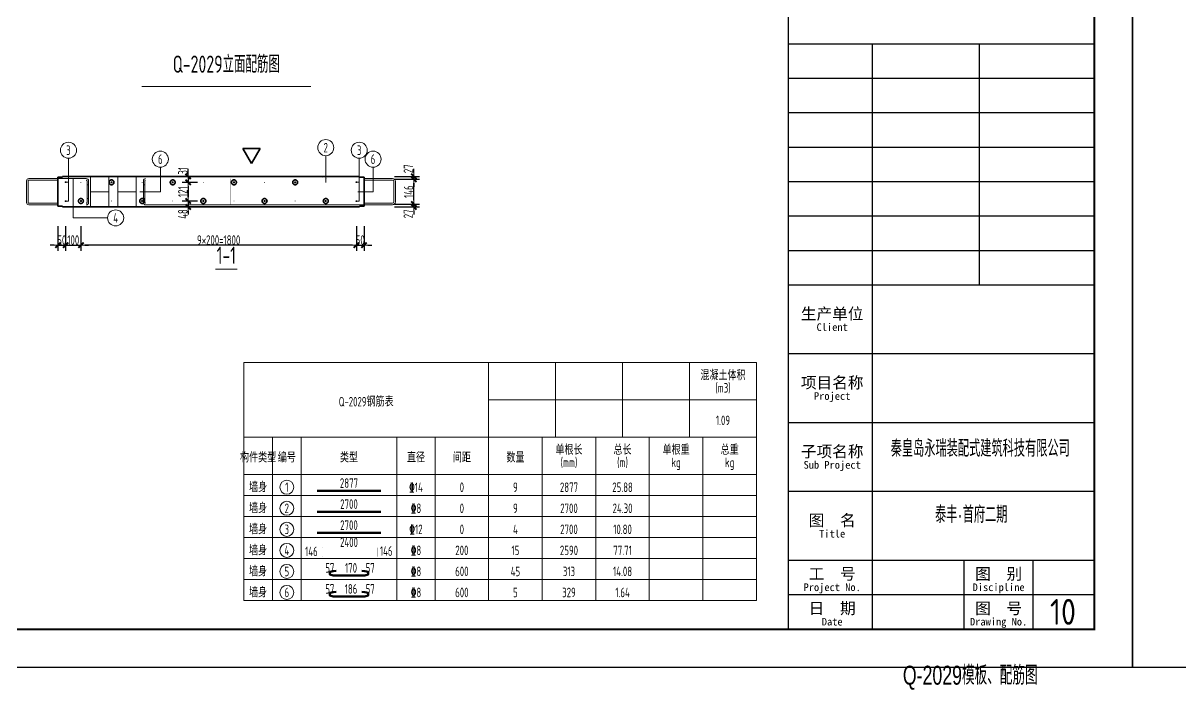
# Model space of a CAD drawing. Extents: x -85320 to 1679916, y -1321939 to 627.
# Drawn here: x 1469744 to 1499977, y -868455 to -851022 of the extents above; entities that cross this region are included whole.
import ezdxf
from ezdxf.enums import TextEntityAlignment as Align

# ---------------------------------------------------------------- set-up
doc = ezdxf.new("R2010")
doc.units = 0
doc.header["$LTSCALE"] = 1000
doc.linetypes.add('点划线', pattern=[1850, 1200, -300, 50, -300])
for name, color, linetype in [('BORDER', 7, 'Continuous'), ('TH', 7, 'Continuous'), ('Y-03墙-03预制墙钢筋', 1, 'Continuous'), ('图框文字', 7, 'Continuous'), ('打印线框', 7, 'Continuous'), ('拉模', 7, 'Continuous')]:
    doc.layers.add(name, color=color, linetype=linetype)
for name, color, linetype, lineweight in [('参数表文字', 7, 'Continuous', 18), ('参数表边线', 253, 'Continuous', 18), ('手孔', 6, 'Continuous', 0), ('梁截面纵筋', 1, 'Continuous', 50), ('直线', 7, 'Continuous', 18), ('预制墙图名', 7, 'Continuous', 18), ('预制墙墙身水平筋', 130, 'Continuous', 18), ('预制墙墙身纵向受力筋', 1, 'Continuous', 18), ('预制墙墙身纵向非受力筋', 94, 'Continuous', 18), ('预制墙墙身附加筋', 94, 'Continuous', 18), ('预制墙拉筋', 130, 'Continuous', 18), ('预制墙详图孔洞', 9, '点划线', 18), ('预制墙详图标注', 3, 'Continuous', 18), ('预制墙详图轮廓', 3, 'Continuous', 35)]:
    doc.layers.add(name, color=color, linetype=linetype, lineweight=lineweight)
doc.styles.get("Standard").update_dxf_attribs({"font": 'gbenor.shx', "bigfont": 'gbcbig.shx'})
doc.styles.add('TSSD_Rein', font='Tssdeng.shx', dxfattribs={"width": 0.7, "bigfont": 'hztxt.shx'})
doc.styles.add('中西文等高字体', font='hztxt_e.shx', dxfattribs={"width": 0.7, "bigfont": 'hbhz.shx'})
doc.styles.add('样式 1', font='yjkeng.shx', dxfattribs={"width": 0.7, "bigfont": 'yjkchn.shx'})
doc.styles.add('样式 2', font='yjkeng.shx', dxfattribs={"width": 0.7, "bigfont": 'yjkchn.shx'})
doc.styles.add('设计院一', font='', dxfattribs={"width": 0.8})
doc.styles.get('设计院一').set_extended_font_data('SimSun')
doc.dimstyles.new('盈建科结构', dxfattribs={"dimscale": 100, "dimtxt": 2.5, "dimasz": 1, "dimexe": 1.5, "dimexo": 0.625, "dimgap": 0.1, "dimtad": 1, "dimdec": 0, "dimrnd": 1, "dimzin": 0, "dimdsep": 46, "dimtxsty": '样式 1', "dimblk": '_yjkbk', "dimblk1": 'ARCHTICK', "dimblk2": 'ARCHTICK', "dimcen": 0.09, "dimadec": 0, "dimazin": 0, "dimtfac": 1, "dimtdec": 4, "dimtix": 1, "dimtmove": 2, "dimatfit": 3, "dimfxl": 1, "dimtolj": 1, "dimtzin": 0, "dimarcsym": 0})

# ---------------------------------------------------------------- blocks, each defined once
blk = doc.blocks.new('_yjkbk')
blk.add_line((-1, 0), (1.5, 0))
blk.add_lwpolyline([(-0.7, -0.7, 0.5, 0.5, 0), (0.7, 0.7, 0.5, 0.5, 0)], format="xyseb")
blk = doc.blocks.new('*D540')
at = {"layer": 'Defpoints', "color": 0, "transparency": 16777216}
for p in [(1470654, -856329), (1470854, -856329), (1470854, -856829)]:
    blk.add_point(p, dxfattribs=at)
at = {"layer": '预制墙详图标注', "color": 0, "lineweight": -2, "transparency": 16777216}
for p, q in [((1470654, -856329), (1470654, -856979)), ((1470854, -856329), (1470854, -856979)), ((1470554, -856829), (1470454, -856829)), ((1470654, -856829), (1470854, -856829)), ((1470954, -856829), (1471054, -856829))]:
    blk.add_line(p, q, dxfattribs=at)
at = {"layer": '预制墙详图标注', "color": 0, "lineweight": -2, "transparency": 16777216, "xscale": 100, "yscale": 100, "zscale": 100}
blk.add_blockref('_yjkbk', (1470654, -856829), dxfattribs=at)
at = {"layer": '预制墙详图标注', "color": 0, "lineweight": -2, "transparency": 16777216, "xscale": 100, "yscale": 100, "zscale": 100, "rotation": 180}
blk.add_blockref('_yjkbk', (1470854, -856829), dxfattribs=at)
at = {"layer": '预制墙详图标注', "color": 0, "transparency": 16777216, "insert": (1470754, -856819), "char_height": 250, "attachment_point": 8, "style": '样式 1'}
blk.add_mtext('\\A1;50', dxfattribs=at)
blk = doc.blocks.new('_ArchTick')
at = {"color": 0, "linetype": 'ByBlock', "const_width": 0.4}
blk.add_lwpolyline([(-0.5, -0.5), (0.5, 0.5)], dxfattribs=at)
blk = doc.blocks.new('*D541')
at = {"layer": 'Defpoints', "color": 0, "transparency": 16777216}
for p in [(1470854, -856329), (1471254, -856329), (1471254, -856829)]:
    blk.add_point(p, dxfattribs=at)
at = {"layer": '预制墙详图标注', "color": 0, "lineweight": -2, "transparency": 16777216}
for p, q in [((1470854, -856329), (1470854, -856979)), ((1471254, -856329), (1471254, -856979)), ((1470754, -856829), (1470654, -856829)), ((1470854, -856829), (1471254, -856829)), ((1471354, -856829), (1471454, -856829))]:
    blk.add_line(p, q, dxfattribs=at)
at = {"layer": '预制墙详图标注', "color": 0, "lineweight": -2, "transparency": 16777216, "xscale": 100, "yscale": 100, "zscale": 100}
blk.add_blockref('_yjkbk', (1470854, -856829), dxfattribs=at)
at = {"layer": '预制墙详图标注', "color": 0, "lineweight": -2, "transparency": 16777216, "xscale": 100, "yscale": 100, "zscale": 100, "rotation": 180}
blk.add_blockref('_yjkbk', (1471254, -856829), dxfattribs=at)
at = {"layer": '预制墙详图标注', "color": 0, "transparency": 16777216, "insert": (1471054, -856819), "char_height": 250, "attachment_point": 8, "style": '样式 1'}
blk.add_mtext('\\A1;100', dxfattribs=at)
blk = doc.blocks.new('*D542')
at = {"layer": 'Defpoints', "color": 0, "transparency": 16777216}
for p in [(1471254, -856329), (1478454, -856329), (1471254, -856829)]:
    blk.add_point(p, dxfattribs=at)
at = {"layer": '预制墙详图标注', "color": 0, "lineweight": -2, "transparency": 16777216}
for p, q in [((1471254, -856391), (1471254, -856979)), ((1478454, -856391), (1478454, -856979)), ((1478354, -856829), (1471354, -856829))]:
    blk.add_line(p, q, dxfattribs=at)
at = {"layer": '预制墙详图标注', "color": 0, "lineweight": -2, "transparency": 16777216, "xscale": 100, "yscale": 100, "zscale": 100, "rotation": 180}
blk.add_blockref('_yjkbk', (1471254, -856829), dxfattribs=at)
at = {"layer": '预制墙详图标注', "color": 0, "lineweight": -2, "transparency": 16777216, "xscale": 100, "yscale": 100, "zscale": 100}
blk.add_blockref('_yjkbk', (1478454, -856829), dxfattribs=at)
at = {"layer": '预制墙详图标注', "color": 0, "transparency": 16777216, "insert": (1474854, -856819), "char_height": 250, "attachment_point": 8, "style": '样式 1'}
blk.add_mtext('\\A1;9×200=1800', dxfattribs=at)
blk = doc.blocks.new('*D543')
at = {"layer": 'Defpoints', "color": 0, "transparency": 16777216}
for p in [(1478454, -856329), (1478654, -856329), (1478654, -856829)]:
    blk.add_point(p, dxfattribs=at)
at = {"layer": '预制墙详图标注', "color": 0, "lineweight": -2, "transparency": 16777216}
for p, q in [((1478454, -856329), (1478454, -856979)), ((1478654, -856329), (1478654, -856979)), ((1478354, -856829), (1478254, -856829)), ((1478454, -856829), (1478654, -856829)), ((1478754, -856829), (1478854, -856829))]:
    blk.add_line(p, q, dxfattribs=at)
at = {"layer": '预制墙详图标注', "color": 0, "lineweight": -2, "transparency": 16777216, "xscale": 100, "yscale": 100, "zscale": 100}
blk.add_blockref('_yjkbk', (1478454, -856829), dxfattribs=at)
at = {"layer": '预制墙详图标注', "color": 0, "lineweight": -2, "transparency": 16777216, "xscale": 100, "yscale": 100, "zscale": 100, "rotation": 180}
blk.add_blockref('_yjkbk', (1478654, -856829), dxfattribs=at)
at = {"layer": '预制墙详图标注', "color": 0, "transparency": 16777216, "insert": (1478554, -856819), "char_height": 250, "attachment_point": 8, "style": '样式 1'}
blk.add_mtext('\\A1;50', dxfattribs=at)
blk = doc.blocks.new('*D2187')
at = {"layer": 'Defpoints', "color": 0, "transparency": 16777216}
for p in [(1479454, -855753), (1479454, -855829), (1479954, -855753)]:
    blk.add_point(p, dxfattribs=at)
at = {"layer": '预制墙详图标注', "color": 0, "lineweight": -2, "transparency": 16777216}
for p, q in [((1479954, -855653), (1479954, -855553)), ((1479454, -855753), (1480104, -855753)), ((1479454, -855829), (1480104, -855829)), ((1479954, -855829), (1479954, -855753)), ((1479954, -855929), (1479954, -856029))]:
    blk.add_line(p, q, dxfattribs=at)
at = {"layer": '预制墙详图标注', "color": 0, "lineweight": -2, "transparency": 16777216, "xscale": 100, "yscale": 100, "zscale": 100}
for p, rotation in [((1479954, -855753), 270), ((1479954, -855829), 90)]:
    blk.add_blockref('_yjkbk', p, dxfattribs=dict(at, rotation=rotation))
at = {"layer": '预制墙详图标注', "color": 0, "transparency": 16777216, "insert": (1479936, -856009), "char_height": 250, "attachment_point": 8, "rotation": 90, "style": '样式 1'}
blk.add_mtext('\\A1;27', dxfattribs=at)
blk = doc.blocks.new('*D2188')
at = {"layer": 'Defpoints', "color": 0, "transparency": 16777216}
for p in [(1479454, -855105), (1479954, -855105), (1479454, -855753)]:
    blk.add_point(p, dxfattribs=at)
at = {"layer": '预制墙详图标注', "color": 0, "lineweight": -2, "transparency": 16777216}
for p, q in [((1479454, -855105), (1480104, -855105)), ((1479954, -855653), (1479954, -855205)), ((1479454, -855753), (1480104, -855753))]:
    blk.add_line(p, q, dxfattribs=at)
at = {"layer": '预制墙详图标注', "color": 0, "lineweight": -2, "transparency": 16777216, "xscale": 100, "yscale": 100, "zscale": 100}
for p, rotation in [((1479954, -855105), 90), ((1479954, -855753), 270)]:
    blk.add_blockref('_yjkbk', p, dxfattribs=dict(at, rotation=rotation))
at = {"layer": '预制墙详图标注', "color": 0, "transparency": 16777216, "insert": (1479944, -855429), "char_height": 250, "attachment_point": 8, "rotation": 90, "style": '样式 1'}
blk.add_mtext('\\A1;146', dxfattribs=at)
blk = doc.blocks.new('*D2189')
at = {"layer": 'Defpoints', "color": 0, "transparency": 16777216}
for p in [(1479454, -855029), (1479454, -855105), (1479954, -855029)]:
    blk.add_point(p, dxfattribs=at)
at = {"layer": '预制墙详图标注', "color": 0, "lineweight": -2, "transparency": 16777216}
for p, q in [((1479954, -854929), (1479954, -854829)), ((1479454, -855029), (1480104, -855029)), ((1479454, -855105), (1480104, -855105)), ((1479954, -855105), (1479954, -855029)), ((1479954, -855205), (1479954, -855305))]:
    blk.add_line(p, q, dxfattribs=at)
at = {"layer": '预制墙详图标注', "color": 0, "lineweight": -2, "transparency": 16777216, "xscale": 100, "yscale": 100, "zscale": 100}
for p, rotation in [((1479954, -855029), 270), ((1479954, -855105), 90)]:
    blk.add_blockref('_yjkbk', p, dxfattribs=dict(at, rotation=rotation))
at = {"layer": '预制墙详图标注', "color": 0, "transparency": 16777216, "insert": (1479938, -854829), "char_height": 250, "attachment_point": 8, "rotation": 90, "style": '样式 1'}
blk.add_mtext('\\A1;27', dxfattribs=at)
blk = doc.blocks.new('*D2592')
at = {"layer": 'Defpoints', "color": 0, "transparency": 16777216}
for p in [(1474054, -855829), (1474304, -855673), (1474304, -855829)]:
    blk.add_point(p, dxfattribs=at)
at = {"layer": '预制墙详图标注', "color": 0, "lineweight": -2, "transparency": 16777216}
for p, q in [((1474054, -855573), (1474054, -855473)), ((1474304, -855673), (1473904, -855673)), ((1474304, -855829), (1473904, -855829)), ((1474054, -855673), (1474054, -855829)), ((1474054, -855929), (1474054, -856029))]:
    blk.add_line(p, q, dxfattribs=at)
at = {"layer": '预制墙详图标注', "color": 0, "lineweight": -2, "transparency": 16777216, "xscale": 100, "yscale": 100, "zscale": 100}
for p, rotation in [((1474054, -855673), 270), ((1474054, -855829), 90)]:
    blk.add_blockref('_yjkbk', p, dxfattribs=dict(at, rotation=rotation))
at = {"layer": '预制墙详图标注', "color": 0, "transparency": 16777216, "insert": (1474044, -856012), "char_height": 250, "attachment_point": 8, "rotation": 90, "style": '样式 1'}
blk.add_mtext('\\A1;48', dxfattribs=at)
blk = doc.blocks.new('*D2593')
at = {"layer": 'Defpoints', "color": 0, "transparency": 16777216}
for p in [(1474304, -855185), (1474054, -855673), (1474304, -855673)]:
    blk.add_point(p, dxfattribs=at)
at = {"layer": '预制墙详图标注', "color": 0, "lineweight": -2, "transparency": 16777216}
for p, q in [((1474304, -855185), (1473904, -855185)), ((1474054, -855285), (1474054, -855573)), ((1474304, -855673), (1473904, -855673))]:
    blk.add_line(p, q, dxfattribs=at)
at = {"layer": '预制墙详图标注', "color": 0, "lineweight": -2, "transparency": 16777216, "xscale": 100, "yscale": 100, "zscale": 100}
for p, rotation in [((1474054, -855185), 90), ((1474054, -855673), 270)]:
    blk.add_blockref('_yjkbk', p, dxfattribs=dict(at, rotation=rotation))
at = {"layer": '预制墙详图标注', "color": 0, "transparency": 16777216, "insert": (1474044, -855429), "char_height": 250, "attachment_point": 8, "rotation": 90, "style": '样式 1'}
blk.add_mtext('\\A1;121', dxfattribs=at)
blk = doc.blocks.new('*D2594')
at = {"layer": 'Defpoints', "color": 0, "transparency": 16777216}
for p in [(1474054, -855185), (1474304, -855029), (1474304, -855185)]:
    blk.add_point(p, dxfattribs=at)
at = {"layer": '预制墙详图标注', "color": 0, "lineweight": -2, "transparency": 16777216}
for p, q in [((1474054, -854929), (1474054, -854829)), ((1474304, -855029), (1473904, -855029)), ((1474304, -855185), (1473904, -855185)), ((1474054, -855029), (1474054, -855185)), ((1474054, -855285), (1474054, -855385))]:
    blk.add_line(p, q, dxfattribs=at)
at = {"layer": '预制墙详图标注', "color": 0, "lineweight": -2, "transparency": 16777216, "xscale": 100, "yscale": 100, "zscale": 100}
for p, rotation in [((1474054, -855029), 270), ((1474054, -855185), 90)]:
    blk.add_blockref('_yjkbk', p, dxfattribs=dict(at, rotation=rotation))
at = {"layer": '预制墙详图标注', "color": 0, "transparency": 16777216, "insert": (1474044, -854883), "char_height": 250, "attachment_point": 8, "rotation": 90, "style": '样式 1'}
blk.add_mtext('\\A1;31', dxfattribs=at)
blk = doc.blocks.new('图框1')
at = {"color": 7}
for p, q in [((1425679, -783089), (1425679, -823089)), ((1433679, -783089), (1433679, -823089)), ((1433679, -823089), (1433679, -783089)), ((1433679, -783089), (1433679, -823089)), ((1433679, -823089), (1433679, -783089)), ((1433679, -807789), (1425679, -807789)), ((1427879, -814089), (1427879, -807789)), ((1430679, -814089), (1430679, -807789)), ((1433679, -808689), (1425679, -808689)), ((1433679, -809589), (1425679, -809589)), ((1433679, -810489), (1425679, -810489)), ((1433679, -811389), (1425679, -811389)), ((1433679, -812289), (1425679, -812289)), ((1433679, -813189), (1425679, -813189)), ((1433679, -814089), (1425679, -814089)), ((1427879, -823089), (1427879, -814089)), ((1433679, -814089), (1431691, -814089)), ((1433679, -815889), (1425679, -815889)), ((1433679, -817689), (1425679, -817689)), ((1433679, -819489), (1425679, -819489)), ((1433679, -821289), (1425679, -821289)), ((1430279, -823089), (1430279, -821289)), ((1432079, -823089), (1432079, -821289)), ((1433679, -822189), (1425679, -822189)), ((1425679, -823089), (1433679, -823089)), ((1425679, -823089), (1433679, -823089))]:
    blk.add_line(p, q, dxfattribs=at)
at = {"layer": 'BORDER', "const_width": 50}
blk.add_lwpolyline([(1377779, -823089), (1377779, -783089), (1433679, -783089), (1433679, -823089)], close=True, dxfattribs=at)
at = {"color": 7, "style": '设计院一'}
for s, height, p in [('生产单位', 300, (1426829, -814989)), ('Client', 200, (1426829, -815289)), ('项目名称', 300, (1426829, -816789)), ('Project', 200, (1426829, -817089)), ('子项名称', 300, (1426829, -818589)), ('Sub Project', 200, (1426829, -818889)), ('图  名', 300, (1426829, -820389)), ('Title', 200, (1426829, -820689)), ('工  号', 300, (1426829, -821789)), ('图  别', 300, (1431179, -821789)), ('Project No.', 200, (1426829, -822089)), ('Discipline', 200, (1431179, -822089)), ('日  期', 300, (1426829, -822689)), ('图  号', 300, (1431179, -822689)), ('Date', 200, (1426829, -822989)), ('Drawing No.', 200, (1431179, -822989))]:
    blk.add_text(s, height=height, dxfattribs=at).set_placement(p, align=Align.CENTER)
at = {"layer": 'TH', "color": 2, "style": '中西文等高字体', "width": 0.7}
for s, p in [('秦皇岛永瑞装配式建筑科技有限公司', (1428359, -818709)), ('泰丰·首府二期', (1429517, -820439))]:
    blk.add_text(s, height=440, dxfattribs=at).set_placement(p, align=Align.BOTTOM_LEFT)
blk = doc.blocks.new('闭口大左')
at = {"layer": '预制墙墙身水平筋', "color": 4, "lineweight": 0}
for p, q in [((1052669, -854687), (1052669, -855255)), ((1052709, -854687), (1052709, -855255))]:
    blk.add_line(p, q, dxfattribs=at)
at = {"layer": '预制墙墙身水平筋', "lineweight": 0}
for p, q in [((1052729, -854627), (1053489, -854627)), ((1052729, -854627), (1053489, -854627)), ((1052729, -854627), (1053489, -854627)), ((1052729, -854627), (1053489, -854627)), ((1052729, -854627), (1053489, -854627)), ((1052729, -854627), (1053489, -854627)), ((1052729, -854627), (1053489, -854627)), ((1052729, -854627), (1053489, -854627)), ((1052729, -854627), (1053489, -854627)), ((1052729, -854627), (1053489, -854627)), ((1052729, -854627), (1053489, -854627)), ((1052729, -854627), (1053489, -854627)), ((1052729, -854627), (1053489, -854627)), ((1052729, -854627), (1053489, -854627)), ((1052729, -854627), (1053489, -854627)), ((1053489, -854667), (1052729, -854667)), ((1053489, -854667), (1052729, -854667)), ((1053489, -854667), (1052729, -854667)), ((1053489, -854667), (1052729, -854667)), ((1053489, -854667), (1052729, -854667)), ((1053489, -854667), (1052729, -854667)), ((1053489, -854667), (1052729, -854667)), ((1053489, -854667), (1052729, -854667)), ((1053489, -854667), (1052729, -854667)), ((1053489, -854667), (1052729, -854667)), ((1053489, -854667), (1052729, -854667)), ((1053489, -854667), (1052729, -854667)), ((1053489, -854667), (1052729, -854667)), ((1053489, -854667), (1052729, -854667)), ((1053489, -854667), (1052729, -854667)), ((1052729, -855275), (1053489, -855275)), ((1053489, -855315), (1052729, -855315))]:
    blk.add_line(p, q, dxfattribs=at)
for centre, radius, start, end in [((1052729, -854687), 60, 90, 180), ((1052729, -854687), 60, 90, 180), ((1052729, -854687), 60, 90, 180), ((1052729, -854687), 60, 90, 180), ((1052729, -854687), 60, 90, 180), ((1052729, -854687), 60, 90, 180), ((1052729, -854687), 60, 90, 180), ((1052729, -854687), 60, 90, 180), ((1052729, -854687), 60, 90, 180), ((1052729, -854687), 60, 90, 180), ((1052729, -854687), 60, 90, 180), ((1052729, -854687), 60, 90, 180), ((1052729, -854687), 60, 90, 180), ((1052729, -854687), 60, 90, 180), ((1052729, -854687), 20, 90, 180), ((1052729, -854687), 20, 90, 180), ((1052729, -854687), 20, 90, 180), ((1052729, -854687), 20, 90, 180), ((1052729, -854687), 20, 90, 180), ((1052729, -854687), 20, 90, 180), ((1052729, -854687), 20, 90, 180), ((1052729, -854687), 20, 90, 180), ((1052729, -854687), 20, 90, 180), ((1052729, -854687), 20, 90, 180), ((1052729, -854687), 20, 90, 180), ((1052729, -854687), 20, 90, 180), ((1052729, -854687), 20, 90, 180), ((1052729, -854687), 20, 90, 180), ((1052729, -855255), 60, 180, 270), ((1052729, -855255), 20, 180, 270)]:
    blk.add_arc(centre, radius, start, end, dxfattribs=at)
blk = doc.blocks.new('u闭口大右')
at = {"layer": '预制墙墙身水平筋', "lineweight": 0}
for p, q in [((1059089, -854627), (1059833, -854627)), ((1059089, -854627), (1059833, -854627)), ((1059089, -854627), (1059833, -854627)), ((1059089, -854627), (1059833, -854627)), ((1059089, -854627), (1059833, -854627)), ((1059089, -854627), (1059833, -854627)), ((1059089, -854627), (1059833, -854627)), ((1059089, -854627), (1059833, -854627)), ((1059089, -854627), (1059833, -854627)), ((1059089, -854627), (1059833, -854627)), ((1059089, -854627), (1059833, -854627)), ((1059089, -854627), (1059833, -854627)), ((1059089, -854627), (1059833, -854627)), ((1059089, -854627), (1059833, -854627)), ((1059089, -854627), (1059833, -854627)), ((1059833, -854667), (1059089, -854667)), ((1059833, -854667), (1059089, -854667)), ((1059833, -854667), (1059089, -854667)), ((1059833, -854667), (1059089, -854667)), ((1059833, -854667), (1059089, -854667)), ((1059833, -854667), (1059089, -854667)), ((1059833, -854667), (1059089, -854667)), ((1059833, -854667), (1059089, -854667)), ((1059833, -854667), (1059089, -854667)), ((1059833, -854667), (1059089, -854667)), ((1059833, -854667), (1059089, -854667)), ((1059833, -854667), (1059089, -854667)), ((1059833, -854667), (1059089, -854667)), ((1059833, -854667), (1059089, -854667)), ((1059833, -854667), (1059089, -854667)), ((1059869, -854732), (1059869, -854703)), ((1059869, -854732), (1059869, -854703)), ((1059869, -854732), (1059869, -854703)), ((1059869, -854732), (1059869, -854703)), ((1059869, -854732), (1059869, -854703)), ((1059869, -854732), (1059869, -854703)), ((1059869, -854732), (1059869, -854703)), ((1059869, -854732), (1059869, -854703)), ((1059869, -854732), (1059869, -854703)), ((1059869, -854732), (1059869, -854703)), ((1059869, -854732), (1059869, -854703)), ((1059869, -854732), (1059869, -854703)), ((1059869, -854732), (1059869, -854703)), ((1059869, -854732), (1059869, -854703)), ((1059869, -854732), (1059869, -854703)), ((1059909, -854703), (1059909, -854732)), ((1059909, -854703), (1059909, -854732)), ((1059909, -854703), (1059909, -854732)), ((1059909, -854703), (1059909, -854732)), ((1059909, -854703), (1059909, -854732)), ((1059909, -854703), (1059909, -854732)), ((1059909, -854703), (1059909, -854732)), ((1059909, -854703), (1059909, -854732)), ((1059909, -854703), (1059909, -854732)), ((1059909, -854703), (1059909, -854732)), ((1059909, -854703), (1059909, -854732)), ((1059909, -854703), (1059909, -854732)), ((1059909, -854703), (1059909, -854732)), ((1059909, -854703), (1059909, -854732)), ((1059909, -854703), (1059909, -854732)), ((1059089, -855275), (1059833, -855275)), ((1059089, -855275), (1059833, -855275)), ((1059089, -855275), (1059833, -855275)), ((1059089, -855275), (1059833, -855275)), ((1059089, -855275), (1059833, -855275)), ((1059089, -855275), (1059833, -855275)), ((1059089, -855275), (1059833, -855275)), ((1059089, -855275), (1059833, -855275)), ((1059089, -855275), (1059833, -855275)), ((1059089, -855275), (1059833, -855275)), ((1059089, -855275), (1059833, -855275)), ((1059089, -855275), (1059833, -855275)), ((1059089, -855275), (1059833, -855275)), ((1059089, -855275), (1059833, -855275)), ((1059089, -855275), (1059833, -855275)), ((1059833, -855315), (1059089, -855315))]:
    blk.add_line(p, q, dxfattribs=at)
at = {"layer": '预制墙墙身水平筋', "color": 4, "lineweight": 0}
for p, q in [((1059869, -854703), (1059869, -855238)), ((1059909, -854703), (1059909, -855238))]:
    blk.add_line(p, q, dxfattribs=at)
at = {"layer": '预制墙墙身水平筋', "lineweight": 0}
for centre, radius, start, end in [((1059833, -854703), 76.6, 360, 90), ((1059833, -854703), 76.6, 360, 90), ((1059833, -854703), 76.6, 360, 90), ((1059833, -854703), 76.6, 360, 90), ((1059833, -854703), 76.6, 360, 90), ((1059833, -854703), 76.6, 360, 90), ((1059833, -854703), 76.6, 360, 90), ((1059833, -854703), 76.6, 360, 90), ((1059833, -854703), 76.6, 360, 90), ((1059833, -854703), 76.6, 360, 90), ((1059833, -854703), 76.6, 360, 90), ((1059833, -854703), 76.6, 360, 90), ((1059833, -854703), 76.6, 360, 90), ((1059833, -854703), 76.6, 360, 90), ((1059833, -854703), 36.6, 360, 90), ((1059833, -854703), 36.6, 360, 90), ((1059833, -854703), 36.6, 360, 90), ((1059833, -854703), 36.6, 360, 90), ((1059833, -854703), 36.6, 360, 90), ((1059833, -854703), 36.6, 360, 90), ((1059833, -854703), 36.6, 360, 90), ((1059833, -854703), 36.6, 360, 90), ((1059833, -854703), 36.6, 360, 90), ((1059833, -854703), 36.6, 360, 90), ((1059833, -854703), 36.6, 360, 90), ((1059833, -854703), 36.6, 360, 90), ((1059833, -854703), 36.6, 360, 90), ((1059833, -854703), 36.6, 360, 90), ((1059833, -855238), 76.6, 270, 0), ((1059833, -855238), 76.6, 270, 0), ((1059833, -855238), 76.6, 270, 0), ((1059833, -855238), 76.6, 270, 0), ((1059833, -855238), 76.6, 270, 0), ((1059833, -855238), 76.6, 270, 0), ((1059833, -855238), 76.6, 270, 0), ((1059833, -855238), 76.6, 270, 0), ((1059833, -855238), 76.6, 270, 0), ((1059833, -855238), 76.6, 270, 0), ((1059833, -855238), 76.6, 270, 0), ((1059833, -855238), 76.6, 270, 0), ((1059833, -855238), 76.6, 270, 0), ((1059833, -855238), 36.6, 270, 0), ((1059833, -855238), 76.6, 270, 0)]:
    blk.add_arc(centre, radius, start, end, dxfattribs=at)
blk = doc.blocks.new('手孔弯筋')
at = {"layer": '预制墙墙身水平筋', "color": 4, "lineweight": 0}
blk.add_line((1057610, -855147), (1057650, -855147), dxfattribs=at)
at = {"layer": '预制墙拉筋', "lineweight": 0}
for p, q in [((1057610, -854684), (1057610, -855147)), ((1057650, -855147), (1057650, -854684))]:
    blk.add_line(p, q, dxfattribs=at)
for radius in [57.5, 17.5]:
    blk.add_arc((1057592, -854684), radius, 360, 90, dxfattribs=at)

msp = doc.modelspace()

# ---------------------------------------------------------------- linework, layer by layer
at = {"layer": 'Y-03墙-03预制墙钢筋', "const_width": 6.4}
msp.add_lwpolyline([(1478993.557, -864727.809), (1477563.857, -864727.809, 0.414213562), (1477554.257, -864737.409), (1477554.257, -864961.832, 0.414213562), (1477563.857, -864971.432), (1478993.557, -864971.432, 0.414213562), (1479003.157, -864961.832), (1479003.157, -864737.409, 0.414213562)], format="xyb", close=True, dxfattribs=at)
at = {"layer": '参数表文字', "lineweight": 18}
for centre in [(1476635.627, -863157.327), (1476635.627, -863707.327), (1476635.627, -864257.327), (1476635.627, -864807.327), (1476635.627, -865357.327), (1476635.627, -865907.327)]:
    msp.add_circle(centre, 183.333, dxfattribs=at)
at = {"layer": '参数表边线', "lineweight": 18}
for p, q in [((1475510.627, -861844.827), (1475510.627, -859894.827)), ((1475510.627, -859894.827), (1481910.627, -859894.827)), ((1481910.627, -861844.827), (1481910.627, -859894.827)), ((1481910.627, -860869.827), (1481910.627, -859894.827)), ((1481910.627, -859894.827), (1483660.627, -859894.827)), ((1483660.627, -860869.827), (1483660.627, -859894.827)), ((1483660.627, -859894.827), (1485410.627, -859894.827)), ((1485410.627, -860869.827), (1485410.627, -859894.827)), ((1485410.627, -859894.827), (1487160.627, -859894.827)), ((1487160.627, -860869.827), (1487160.627, -859894.827)), ((1487160.627, -859894.827), (1488910.627, -859894.827)), ((1488910.627, -860869.827), (1488910.627, -859894.827)), ((1481910.627, -861844.827), (1481910.627, -860869.827)), ((1481910.627, -860869.827), (1483660.627, -860869.827)), ((1483660.627, -861844.827), (1483660.627, -860869.827)), ((1483660.627, -860869.827), (1485410.627, -860869.827)), ((1485410.627, -861844.827), (1485410.627, -860869.827)), ((1485410.627, -860869.827), (1487160.627, -860869.827)), ((1487160.627, -861844.827), (1487160.627, -860869.827)), ((1487160.627, -860869.827), (1488910.627, -860869.827)), ((1488910.627, -861844.827), (1488910.627, -860869.827)), ((1475510.627, -861844.827), (1476260.627, -861844.827)), ((1475510.627, -861844.827), (1475510.627, -862819.827)), ((1476260.627, -861844.827), (1477010.627, -861844.827)), ((1476260.627, -861844.827), (1476260.627, -862819.827)), ((1477010.627, -861844.827), (1479510.627, -861844.827)), ((1477010.627, -861844.827), (1477010.627, -862819.827)), ((1479510.627, -861844.827), (1480510.627, -861844.827)), ((1479510.627, -861844.827), (1479510.627, -862819.827)), ((1480510.627, -861844.827), (1481910.627, -861844.827)), ((1480510.627, -861844.827), (1480510.627, -862819.827)), ((1481910.627, -861844.827), (1483310.627, -861844.827)), ((1481910.627, -861844.827), (1481910.627, -862819.827)), ((1483310.627, -861844.827), (1484710.627, -861844.827)), ((1483310.627, -861844.827), (1483310.627, -862819.827)), ((1484710.627, -861844.827), (1486110.627, -861844.827)), ((1484710.627, -861844.827), (1484710.627, -862819.827)), ((1486110.627, -861844.827), (1487510.627, -861844.827)), ((1486110.627, -861844.827), (1486110.627, -862819.827)), ((1487510.627, -861844.827), (1488910.627, -861844.827)), ((1487510.627, -861844.827), (1487510.627, -862819.827)), ((1488910.627, -861844.827), (1488910.627, -862819.827)), ((1475510.627, -862819.827), (1476260.627, -862819.827)), ((1475510.627, -862819.827), (1475510.627, -863369.827)), ((1476260.627, -862819.827), (1477010.627, -862819.827)), ((1476260.627, -862819.827), (1476260.627, -863369.827)), ((1477010.627, -862819.827), (1479510.627, -862819.827)), ((1477010.627, -862819.827), (1477010.627, -863369.827)), ((1479510.627, -862819.827), (1480510.627, -862819.827)), ((1479510.627, -862819.827), (1479510.627, -863369.827)), ((1480510.627, -862819.827), (1481910.627, -862819.827)), ((1480510.627, -862819.827), (1480510.627, -863369.827)), ((1481910.627, -862819.827), (1483310.627, -862819.827)), ((1481910.627, -862819.827), (1481910.627, -863369.827)), ((1483310.627, -862819.827), (1484710.627, -862819.827)), ((1483310.627, -862819.827), (1483310.627, -863369.827)), ((1484710.627, -862819.827), (1486110.627, -862819.827)), ((1484710.627, -862819.827), (1484710.627, -863369.827)), ((1486110.627, -862819.827), (1487510.627, -862819.827)), ((1486110.627, -862819.827), (1486110.627, -863369.827)), ((1487510.627, -862819.827), (1488910.627, -862819.827)), ((1487510.627, -862819.827), (1487510.627, -863369.827)), ((1488910.627, -862819.827), (1488910.627, -863369.827)), ((1475510.627, -863369.827), (1476260.627, -863369.827)), ((1475510.627, -863369.827), (1475510.627, -863919.827)), ((1476260.627, -863369.827), (1477010.627, -863369.827)), ((1476260.627, -863369.827), (1476260.627, -863919.827)), ((1477010.627, -863369.827), (1479510.627, -863369.827)), ((1477010.627, -863369.827), (1477010.627, -863919.827)), ((1479510.627, -863369.827), (1480510.627, -863369.827)), ((1479510.627, -863369.827), (1479510.627, -863919.827)), ((1480510.627, -863369.827), (1481910.627, -863369.827)), ((1480510.627, -863369.827), (1480510.627, -863919.827)), ((1481910.627, -863369.827), (1483310.627, -863369.827)), ((1481910.627, -863369.827), (1481910.627, -863919.827)), ((1483310.627, -863369.827), (1484710.627, -863369.827)), ((1483310.627, -863369.827), (1483310.627, -863919.827)), ((1484710.627, -863369.827), (1486110.627, -863369.827)), ((1484710.627, -863369.827), (1484710.627, -863919.827)), ((1486110.627, -863369.827), (1487510.627, -863369.827)), ((1486110.627, -863369.827), (1486110.627, -863919.827)), ((1487510.627, -863369.827), (1488910.627, -863369.827)), ((1487510.627, -863369.827), (1487510.627, -863919.827)), ((1488910.627, -863369.827), (1488910.627, -863919.827)), ((1475510.627, -863919.827), (1476260.627, -863919.827)), ((1475510.627, -863919.827), (1475510.627, -864469.827)), ((1476260.627, -863919.827), (1477010.627, -863919.827)), ((1476260.627, -863919.827), (1476260.627, -864469.827)), ((1477010.627, -863919.827), (1479510.627, -863919.827)), ((1477010.627, -863919.827), (1477010.627, -864469.827)), ((1479510.627, -863919.827), (1480510.627, -863919.827)), ((1479510.627, -863919.827), (1479510.627, -864469.827)), ((1480510.627, -863919.827), (1481910.627, -863919.827)), ((1480510.627, -863919.827), (1480510.627, -864469.827)), ((1481910.627, -863919.827), (1483310.627, -863919.827)), ((1481910.627, -863919.827), (1481910.627, -864469.827)), ((1483310.627, -863919.827), (1484710.627, -863919.827)), ((1483310.627, -863919.827), (1483310.627, -864469.827)), ((1484710.627, -863919.827), (1486110.627, -863919.827)), ((1484710.627, -863919.827), (1484710.627, -864469.827)), ((1486110.627, -863919.827), (1487510.627, -863919.827)), ((1486110.627, -863919.827), (1486110.627, -864469.827)), ((1487510.627, -863919.827), (1488910.627, -863919.827)), ((1487510.627, -863919.827), (1487510.627, -864469.827)), ((1488910.627, -863919.827), (1488910.627, -864469.827)), ((1475510.627, -864469.827), (1476260.627, -864469.827)), ((1475510.627, -864469.827), (1475510.627, -865019.827)), ((1476260.627, -864469.827), (1477010.627, -864469.827)), ((1476260.627, -864469.827), (1476260.627, -865019.827)), ((1477010.627, -864469.827), (1479510.627, -864469.827)), ((1477010.627, -864469.827), (1477010.627, -865019.827)), ((1479510.627, -864469.827), (1480510.627, -864469.827)), ((1479510.627, -864469.827), (1479510.627, -865019.827)), ((1480510.627, -864469.827), (1481910.627, -864469.827)), ((1480510.627, -864469.827), (1480510.627, -865019.827)), ((1481910.627, -864469.827), (1483310.627, -864469.827)), ((1481910.627, -864469.827), (1481910.627, -865019.827)), ((1483310.627, -864469.827), (1484710.627, -864469.827)), ((1483310.627, -864469.827), (1483310.627, -865019.827)), ((1484710.627, -864469.827), (1486110.627, -864469.827)), ((1484710.627, -864469.827), (1484710.627, -865019.827)), ((1486110.627, -864469.827), (1487510.627, -864469.827)), ((1486110.627, -864469.827), (1486110.627, -865019.827)), ((1487510.627, -864469.827), (1488910.627, -864469.827)), ((1487510.627, -864469.827), (1487510.627, -865019.827)), ((1488910.627, -864469.827), (1488910.627, -865019.827)), ((1475510.627, -865019.827), (1476260.627, -865019.827)), ((1475510.627, -865019.827), (1475510.627, -865569.827)), ((1476260.627, -865019.827), (1477010.627, -865019.827)), ((1476260.627, -865019.827), (1476260.627, -865569.827)), ((1477010.627, -865019.827), (1479510.627, -865019.827)), ((1477010.627, -865019.827), (1477010.627, -865569.827)), ((1479510.627, -865019.827), (1480510.627, -865019.827)), ((1479510.627, -865019.827), (1479510.627, -865569.827)), ((1480510.627, -865019.827), (1481910.627, -865019.827)), ((1480510.627, -865019.827), (1480510.627, -865569.827)), ((1481910.627, -865019.827), (1483310.627, -865019.827)), ((1481910.627, -865019.827), (1481910.627, -865569.827)), ((1483310.627, -865019.827), (1484710.627, -865019.827)), ((1483310.627, -865019.827), (1483310.627, -865569.827)), ((1484710.627, -865019.827), (1486110.627, -865019.827)), ((1484710.627, -865019.827), (1484710.627, -865569.827)), ((1486110.627, -865019.827), (1487510.627, -865019.827)), ((1486110.627, -865019.827), (1486110.627, -865569.827)), ((1487510.627, -865019.827), (1488910.627, -865019.827)), ((1487510.627, -865019.827), (1487510.627, -865569.827)), ((1488910.627, -865019.827), (1488910.627, -865569.827)), ((1475510.627, -865569.827), (1476260.627, -865569.827)), ((1475510.627, -865569.827), (1475510.627, -866119.827)), ((1476260.627, -865569.827), (1477010.627, -865569.827)), ((1476260.627, -865569.827), (1476260.627, -866119.827)), ((1477010.627, -865569.827), (1479510.627, -865569.827)), ((1477010.627, -865569.827), (1477010.627, -866119.827)), ((1479510.627, -865569.827), (1480510.627, -865569.827)), ((1479510.627, -865569.827), (1479510.627, -866119.827)), ((1480510.627, -865569.827), (1481910.627, -865569.827)), ((1480510.627, -865569.827), (1480510.627, -866119.827)), ((1481910.627, -865569.827), (1483310.627, -865569.827)), ((1481910.627, -865569.827), (1481910.627, -866119.827)), ((1483310.627, -865569.827), (1484710.627, -865569.827)), ((1483310.627, -865569.827), (1483310.627, -866119.827)), ((1484710.627, -865569.827), (1486110.627, -865569.827)), ((1484710.627, -865569.827), (1484710.627, -866119.827)), ((1486110.627, -865569.827), (1487510.627, -865569.827)), ((1486110.627, -865569.827), (1486110.627, -866119.827)), ((1487510.627, -865569.827), (1488910.627, -865569.827)), ((1487510.627, -865569.827), (1487510.627, -866119.827)), ((1488910.627, -865569.827), (1488910.627, -866119.827)), ((1475510.627, -866119.827), (1476260.627, -866119.827)), ((1476260.627, -866119.827), (1477010.627, -866119.827)), ((1477010.627, -866119.827), (1479510.627, -866119.827)), ((1479510.627, -866119.827), (1480510.627, -866119.827)), ((1480510.627, -866119.827), (1481910.627, -866119.827)), ((1481910.627, -866119.827), (1483310.627, -866119.827)), ((1483310.627, -866119.827), (1484710.627, -866119.827)), ((1484710.627, -866119.827), (1486110.627, -866119.827)), ((1486110.627, -866119.827), (1487510.627, -866119.827)), ((1487510.627, -866119.827), (1488910.627, -866119.827))]:
    msp.add_line(p, q, dxfattribs=at)
at = {"layer": '手孔', "color": 6}
for points in [[(1471503.785, -855028.636), (1471983.785, -855028.636), (1471983.785, -855428.636), (1471503.785, -855428.636)], [(1472218.669, -855028.636), (1472698.669, -855028.636), (1472698.669, -855428.636), (1472218.669, -855428.636)], [(1471503.785, -855828.638), (1471983.785, -855828.638), (1471983.785, -855428.638), (1471503.785, -855428.638)], [(1472218.669, -855828.638), (1472698.669, -855828.638), (1472698.669, -855428.638), (1472218.669, -855428.638)]]:
    msp.add_lwpolyline(points, close=True, dxfattribs=at)
at = {"layer": '打印线框', "color": 1}
for points in [[(1439339.784, -867870.959), (1439339.784, -825870.959), (1498739.784, -825870.959), (1498739.784, -867870.959)], [(1498739.784, -867870.959), (1498739.784, -825870.959), (1558139.784, -825870.959), (1558139.784, -867870.959)]]:
    msp.add_lwpolyline(points, close=True, dxfattribs=at)
at = {"layer": '梁截面纵筋', "lineweight": 50}
for points in [[(1477427.294, -863248.994), (1479093.961, -863248.994)], [(1477427.294, -863798.994), (1479093.961, -863798.994)], [(1477427.294, -864348.994), (1479093.961, -864348.994)], [(1477927.294, -865341.475), (1477843.961, -865348.35), (1477760.627, -865370.35), (1477760.627, -865439.1), (1477843.961, -865461.1), (1478677.294, -865461.1), (1478760.627, -865439.1), (1478760.627, -865370.35), (1478677.294, -865348.35), (1478593.961, -865341.475)], [(1477927.294, -865891.475), (1477843.961, -865898.35), (1477760.627, -865920.35), (1477760.627, -865989.1), (1477843.961, -866011.1), (1478677.294, -866011.1), (1478760.627, -865989.1), (1478760.627, -865920.35), (1478677.294, -865898.35), (1478593.961, -865891.475)]]:
    msp.add_lwpolyline(points, dxfattribs=at)
at = {"layer": '直线', "lineweight": 18}
for p, q in [((1470853.684, -855180.636), (1470928.684, -855180.636)), ((1478453.684, -855180.636), (1478528.684, -855180.636)), ((1471053.684, -855752.636), (1471053.684, -856114.636))]:
    msp.add_line(p, q, dxfattribs=at)
for points in [[(1470853.684, -855676.636), (1470928.684, -855676.636), (1470928.684, -854555.636)], [(1477653.684, -855184.636), (1477653.684, -854487.636)], [(1478453.684, -855676.636), (1478528.684, -855676.636), (1478528.684, -854555.636)], [(1472795.684, -855428.636), (1473329.684, -855428.636), (1473329.684, -854788.636)], [(1478489.684, -855428.636), (1478889.684, -855428.636), (1478889.684, -854788.636)], [(1471053.684, -855104.636), (1471053.684, -856114.636), (1471951.684, -856114.636)]]:
    msp.add_lwpolyline(points, dxfattribs=at)
for centre in [(1477653.684, -854277.636), (1470928.684, -854345.636), (1473329.684, -854578.636), (1478528.684, -854345.636), (1478889.684, -854578.636), (1472161.684, -856114.636)]:
    msp.add_circle(centre, 210, dxfattribs=at)
at = {"layer": '预制墙图名', "lineweight": 18}
for p, q in [((1472848.243, -852678.636), (1477259.124, -852678.636)), ((1474768.972, -857453.636), (1475338.395, -857453.636))]:
    msp.add_line(p, q, dxfattribs=at)
at = {"layer": '预制墙墙身水平筋', "color": 4}
for p, q in [((1470653.684, -855084.636), (1471395.423, -855084.638)), ((1472945.727, -855772.634), (1478653.684, -855772.636))]:
    msp.add_line(p, q, dxfattribs=at)
at = {"layer": '预制墙墙身水平筋', "lineweight": 18, "const_width": 0.18}
for points in [[(1471395.423, -855124.638), (1470653.684, -855124.636)], [(1472945.727, -855084.636), (1478653.684, -855084.636)], [(1478653.684, -855124.636), (1472945.727, -855124.636)], [(1470653.684, -855732.636), (1471395.423, -855732.637)], [(1471395.733, -855772.636), (1470653.684, -855772.636)], [(1472945.727, -855732.634), (1478653.684, -855732.636)]]:
    msp.add_lwpolyline(points, dxfattribs=at)
at = {"layer": '预制墙墙身纵向受力筋', "lineweight": 18, "const_width": 28}
for points in [[(1472067.684, -855184.636, 1), (1472039.684, -855184.636, 1)], [(1473667.684, -855184.636, 1), (1473639.684, -855184.636, 1)], [(1475267.684, -855184.636, 1), (1475239.684, -855184.636, 1)], [(1476867.684, -855184.636, 1), (1476839.684, -855184.636, 1)], [(1471267.684, -855672.636, 1), (1471239.684, -855672.636, 1)], [(1472867.684, -855672.636, 1), (1472839.684, -855672.636, 1)], [(1474467.684, -855672.636, 1), (1474439.684, -855672.636, 1)], [(1476067.684, -855672.636, 1), (1476039.684, -855672.636, 1)], [(1477667.684, -855672.636, 1), (1477639.684, -855672.636, 1)]]:
    msp.add_lwpolyline(points, format="xyb", close=True, dxfattribs=at)
at = {"layer": '预制墙墙身纵向非受力筋', "lineweight": 18, "const_width": 12}
for points in [[(1471259.684, -855184.636, 1), (1471247.684, -855184.636, 1)], [(1472859.684, -855184.636, 1), (1472847.684, -855184.636, 1)], [(1474459.684, -855184.636, 1), (1474447.684, -855184.636, 1)], [(1476059.684, -855184.636, 1), (1476047.684, -855184.636, 1)], [(1477659.684, -855184.636, 1), (1477647.684, -855184.636, 1)], [(1472059.684, -855672.636, 1), (1472047.684, -855672.636, 1)], [(1473659.684, -855672.636, 1), (1473647.684, -855672.636, 1)], [(1475259.684, -855672.636, 1), (1475247.684, -855672.636, 1)], [(1476859.684, -855672.636, 1), (1476847.684, -855672.636, 1)]]:
    msp.add_lwpolyline(points, format="xyb", close=True, dxfattribs=at)
at = {"layer": '预制墙墙身附加筋', "lineweight": 18, "const_width": 24}
for points in [[(1470865.684, -855180.636, 1), (1470841.684, -855180.636, 1)], [(1478465.684, -855180.636, 1), (1478441.684, -855180.636, 1)], [(1470865.684, -855676.636, 1), (1470841.684, -855676.636, 1)], [(1478465.684, -855676.636, 1), (1478441.684, -855676.636, 1)]]:
    msp.add_lwpolyline(points, format="xyb", close=True, dxfattribs=at)
at = {"layer": '预制墙拉筋', "lineweight": 18, "const_width": 0.18}
for points in [[(1470963.178, -855707.474), (1470908.065, -855785.386, -0.24342753), (1470847.681, -855816.636), (1470832.683, -855816.636, -0.414213568), (1470801.684, -855785.637), (1470801.684, -855086.634, -0.414213568), (1470847.681, -855040.636), (1470862.68, -855040.636, -0.24342753), (1470899.403, -855059.641), (1470963.178, -855149.798), (1470937.054, -855168.278), (1470873.278, -855078.121, 0.24342753), (1470862.68, -855072.636), (1470847.681, -855072.636, 0.414213568), (1470833.684, -855086.634), (1470833.684, -855785.637), (1470831.681, -855785.637, 0.414213568), (1470832.683, -855786.638), (1470832.683, -855784.636), (1470847.681, -855784.636, 0.24342753), (1470881.94, -855766.906), (1470937.054, -855688.994)], [(1472925.178, -855707.474), (1472870.065, -855785.386, -0.24342753), (1472809.681, -855816.636), (1472794.683, -855816.636, -0.414213568), (1472763.684, -855785.637), (1472763.684, -855086.634, -0.414213568), (1472809.681, -855040.636), (1472824.68, -855040.636, -0.24342753), (1472861.403, -855059.641), (1472925.178, -855149.798), (1472899.054, -855168.278), (1472835.278, -855078.121, 0.24342753), (1472824.68, -855072.636), (1472809.681, -855072.636, 0.414213568), (1472795.684, -855086.634), (1472795.684, -855785.637), (1472793.681, -855785.637, 0.414213568), (1472794.683, -855786.638), (1472794.683, -855784.636), (1472809.681, -855784.636, 0.24342753), (1472843.94, -855766.906), (1472899.054, -855688.994)], [(1475325.178, -855707.474), (1475270.065, -855785.386, -0.24342753), (1475209.681, -855816.636), (1475194.683, -855816.636, -0.414213568), (1475163.684, -855785.637), (1475163.684, -855086.634, -0.414213568), (1475209.681, -855040.636), (1475224.68, -855040.636, -0.24342753), (1475261.403, -855059.641), (1475325.178, -855149.798), (1475299.054, -855168.278), (1475235.278, -855078.121, 0.24342753), (1475224.68, -855072.636), (1475209.681, -855072.636, 0.414213568), (1475195.684, -855086.634), (1475195.684, -855785.637), (1475193.681, -855785.637, 0.414213568), (1475194.683, -855786.638), (1475194.683, -855784.636), (1475209.681, -855784.636, 0.24342753), (1475243.94, -855766.906), (1475299.054, -855688.994)], [(1477725.178, -855707.474), (1477670.065, -855785.386, -0.24342753), (1477609.681, -855816.636), (1477594.683, -855816.636, -0.414213568), (1477563.684, -855785.637), (1477563.684, -855086.634, -0.414213568), (1477609.681, -855040.636), (1477624.68, -855040.636, -0.24342753), (1477661.403, -855059.641), (1477725.178, -855149.798), (1477699.054, -855168.278), (1477635.278, -855078.121, 0.24342753), (1477624.68, -855072.636), (1477609.681, -855072.636, 0.414213568), (1477595.684, -855086.634), (1477595.684, -855785.637), (1477593.681, -855785.637, 0.414213568), (1477594.683, -855786.638), (1477594.683, -855784.636), (1477609.681, -855784.636, 0.24342753), (1477643.94, -855766.906), (1477699.054, -855688.994)], [(1478370.314, -855688.994), (1478425.427, -855766.906, 0.24342753), (1478459.686, -855784.636), (1478474.685, -855784.636), (1478474.685, -855786.638, 0.414213568), (1478475.686, -855785.637), (1478473.684, -855785.637), (1478473.684, -855086.634, 0.414213568), (1478459.686, -855072.636), (1478444.687, -855072.636, 0.24342753), (1478434.089, -855078.121), (1478370.314, -855168.278), (1478344.189, -855149.798), (1478407.965, -855059.641, -0.24342753), (1478444.687, -855040.636), (1478459.686, -855040.636, -0.414213568), (1478505.684, -855086.634), (1478505.684, -855785.637, -0.414213568), (1478474.685, -855816.636), (1478459.686, -855816.636, -0.24342753), (1478399.303, -855785.386), (1478344.189, -855707.474)]]:
    msp.add_lwpolyline(points, format="xyb", close=True, dxfattribs=at)
at = {"layer": '预制墙详图孔洞', "lineweight": 35}
for centre in [(1472053.684, -855184.636), (1473653.684, -855184.636), (1475253.684, -855184.636), (1476853.684, -855184.636), (1471253.684, -855672.636), (1472853.684, -855672.636), (1474453.684, -855672.636), (1476053.684, -855672.636), (1477653.684, -855672.636)]:
    msp.add_circle(centre, 64, dxfattribs=at)
at = {"layer": '预制墙详图标注', "lineweight": 35}
for p, q in [((1475710.98, -854689.094), (1475485.98, -854299.382)), ((1475935.98, -854299.382), (1475485.98, -854299.382)), ((1475710.98, -854689.094), (1475935.98, -854299.382))]:
    msp.add_line(p, q, dxfattribs=at)
at = {"layer": '预制墙详图轮廓', "lineweight": 35}
for p, q in [((1470653.684, -855808.636), (1470653.684, -855048.636)), ((1470653.684, -855048.636), (1470773.684, -855048.636)), ((1470773.684, -855028.636), (1478533.684, -855028.636)), ((1470773.684, -855048.636), (1470773.684, -855028.636)), ((1478533.684, -855028.636), (1478533.684, -855048.636)), ((1478533.684, -855048.636), (1478653.684, -855048.636)), ((1478653.684, -855048.636), (1478653.684, -855808.636)), ((1470773.684, -855808.636), (1470653.684, -855808.636)), ((1470773.684, -855828.636), (1470773.684, -855808.636)), ((1470773.684, -855828.636), (1478533.684, -855828.636)), ((1478653.684, -855808.636), (1478533.684, -855808.636)), ((1478533.684, -855808.636), (1478533.684, -855828.636))]:
    msp.add_line(p, q, dxfattribs=at)

# ---------------------------------------------------------------- block references
at = {"layer": '拉模', "color": 3}
msp.add_blockref('图框1', (64060.835, -43782.265), dxfattribs=at)
at = {"layer": '预制墙墙身水平筋', "color": 4}
for name, p in [('闭口大左', (417164.313, -457.788)), ('手孔弯筋', (413803.007, -457.79)), ('u闭口大右', (419564.313, -457.788))]:
    msp.add_blockref(name, p, dxfattribs=at)
at = {"layer": '预制墙墙身水平筋', "color": 4, "xscale": -1, "rotation": 180}
msp.add_blockref('手孔弯筋', (413803.007, -1710399.485), dxfattribs=at)
at = {"layer": '预制墙墙身水平筋', "color": 4, "xscale": -1}
msp.add_blockref('手孔弯筋', (2530538.144, -457.788), dxfattribs=at)
at = {"layer": '预制墙墙身水平筋', "color": 4, "rotation": 180}
msp.add_blockref('手孔弯筋', (2530538.144, -1710399.482), dxfattribs=at)

# ---------------------------------------------------------------- texts
at = {"layer": '参数表文字', "linetype": 'Continuous', "style": 'TSSD_Rein', "width": 0.7}
for s, p in [('混凝土体积', (1488035.627, -860432.327)), ('单根长', (1484010.627, -862382.327)), ('总长', (1485410.627, -862382.327)), ('单根重', (1486810.627, -862382.327)), ('总重', (1488210.627, -862382.327))]:
    msp.add_text(s, height=250, dxfattribs=at).set_placement(p, align=Align.BOTTOM_CENTER)
for s, p in [('(m3)', (1488035.627, -860432.327)), ('(mm)', (1484010.627, -862382.327)), ('(m)', (1485410.627, -862382.327)), ('kg', (1486810.627, -862382.327)), ('kg', (1488210.627, -862382.327))]:
    msp.add_text(s, height=250, dxfattribs=at).set_placement(p, align=Align.TOP_CENTER)
for s, p in [('Q-2029钢筋表', (1478710.627, -860919.827)), ('1.09', (1488035.627, -861407.327)), ('构件类型', (1475885.627, -862382.327)), ('编号', (1476635.627, -862382.327)), ('类型', (1478260.627, -862382.327)), ('直径', (1480010.627, -862382.327)), ('间距', (1481210.627, -862382.327)), ('数量', (1482610.627, -862382.327)), ('墙身', (1475885.627, -863157.327)), ('1', (1476635.627, -863157.327)), ('2877', (1478260.627, -863047.327)), ('%%13214', (1480010.627, -863157.327)), ('0', (1481210.627, -863157.327)), ('9', (1482610.627, -863157.327)), ('2877', (1484010.627, -863157.327)), ('25.88', (1485410.627, -863157.327)), ('墙身', (1475885.627, -863707.327)), ('2', (1476635.627, -863707.327)), ('2700', (1478260.627, -863597.327)), ('%%1328', (1480010.627, -863707.327)), ('0', (1481210.627, -863707.327)), ('9', (1482610.627, -863707.327)), ('2700', (1484010.627, -863707.327)), ('24.30', (1485410.627, -863707.327)), ('2700', (1478260.627, -864147.327)), ('墙身', (1475885.627, -864257.327)), ('3', (1476635.627, -864257.327)), ('%%13212', (1480010.627, -864257.327)), ('0', (1481210.627, -864257.327)), ('4', (1482610.627, -864257.327)), ('2700', (1484010.627, -864257.327)), ('10.80', (1485410.627, -864257.327)), ('墙身', (1475885.627, -864807.327)), ('2400', (1478260.627, -864595.423)), ('4', (1476635.627, -864807.327)), ('146', (1477279.158, -864834.212)), ('146', (1479233.87, -864826.033)), ('%%1328', (1480010.627, -864807.327)), ('200', (1481210.627, -864807.327)), ('15', (1482610.627, -864807.327)), ('2590', (1484010.627, -864807.327)), ('77.71', (1485410.627, -864807.327)), ('墙身', (1475885.627, -865357.327)), ('5', (1476635.627, -865357.327)), ('57', (1477760.627, -865265.66)), (' 170', (1478260.627, -865265.66)), (' 57', (1478760.627, -865265.66)), ('%%1328', (1480010.627, -865357.327)), ('600', (1481210.627, -865357.327)), ('45', (1482610.627, -865357.327)), ('313', (1484010.627, -865357.327)), ('14.08', (1485410.627, -865357.327)), ('墙身', (1475885.627, -865907.327)), ('6', (1476635.627, -865907.327)), ('57', (1477760.627, -865815.66)), (' 186', (1478260.627, -865815.66)), (' 57', (1478760.627, -865815.66)), ('%%1328', (1480010.627, -865907.327)), ('600', (1481210.627, -865907.327)), ('5', (1482610.627, -865907.327)), ('329', (1484010.627, -865907.327)), ('1.64', (1485410.627, -865907.327))]:
    msp.add_text(s, height=250, dxfattribs=at).set_placement(p, align=Align.MIDDLE_CENTER)
at = {"layer": '图框文字', "color": 2, "style": '中西文等高字体', "width": 0.7}
msp.add_text('Q-2029模板、配筋图', height=495, dxfattribs=at).set_placement((1492737.286, -868467.253), align=Align.BOTTOM_LEFT)
at = {"layer": '拉模', "color": 3}
msp.add_text('10', height=673.8429, dxfattribs=at).set_placement((1496581.778, -866751.841))
at = {"layer": '直线', "linetype": 'Continuous', "style": '样式 1', "width": 0.7}
for s, p in [('3', (1470928.684, -854345.636)), ('2', (1477653.684, -854277.636)), ('3', (1478528.684, -854345.636)), ('6', (1473329.684, -854578.636)), ('6', (1478889.684, -854578.636)), ('4', (1472161.684, -856114.636))]:
    msp.add_text(s, height=250, dxfattribs=at).set_placement(p, align=Align.MIDDLE_CENTER)
at = {"layer": '预制墙图名', "linetype": 'Continuous', "style": '样式 2', "width": 0.7}
for s, p in [('Q-2029立面配筋图', (1475053.684, -852454.493)), ('1-1', (1475053.684, -857453.636))]:
    msp.add_text(s, height=450, dxfattribs=at).set_placement(p, align=Align.BOTTOM_CENTER)

# ---------------------------------------------------------------- dimensions: what is measured, and where the dimension line sits
at = {"layer": '预制墙详图标注'}
for base, p1, p2, angle, text, picture, middle in [((1474053.684, -855184.636), (1474303.684, -855028.636), (1474303.684, -855184.636), 270, '31', '*D2594', (1473918.684, -854883.075)), ((1479953.684, -855028.636), (1479453.684, -855104.636), (1479453.684, -855028.636), 90, '27', '*D2189', (1479813.439, -854829.045)), ((1474053.684, -855828.636), (1474303.684, -855672.636), (1474303.684, -855828.636), 270, '48', '*D2592', (1473918.684, -856011.779)), ((1479953.684, -855752.636), (1479453.684, -855828.636), (1479453.684, -855752.636), 90, '27', '*D2187', (1479810.924, -856008.662))]:
    dim = msp.add_linear_dim(base=base, p1=p1, p2=p2, angle=angle, text=text, dimstyle='盈建科结构', override={"dimexo": 0, "dimlfac": 0.25, "dimrnd": 5}, dxfattribs=at)
    dim.commit()
    dim.dimension.update_dxf_attribs({"geometry": picture, "text_midpoint": middle, "dimtype": 161})
for p1, p2, distance, text, override, picture, middle in [((1479453.684, -855752.636), (1479453.684, -855104.636), -500, '146', {"dimscale": 100, "dimtxt": 2.5, "dimasz": 1, "dimexe": 1.5, "dimexo": 0, "dimgap": 0.1, "dimtad": 1, "dimlfac": 0.25, "dimrnd": 5, "dimdle": 0, "dimfxlon": 0}, '*D2188', (1479818.684, -855428.636)), ((1474303.684, -855184.636), (1474303.684, -855672.636), -250, '121', {"dimscale": 100, "dimtxt": 2.5, "dimasz": 1, "dimexe": 1.5, "dimexo": 0, "dimgap": 0.1, "dimtad": 1, "dimlfac": 0.25, "dimrnd": 5, "dimdle": 0, "dimfxlon": 0}, '*D2593', (1473918.684, -855428.636)), ((1478453.684, -856328.636), (1471253.684, -856328.636), 500, '9×200=1800', {"dimscale": 100, "dimtxt": 2.5, "dimasz": 1, "dimexe": 1.5, "dimexo": 0.625, "dimgap": 0.1, "dimtad": 1, "dimlfac": 0.25, "dimrnd": 5, "dimdle": 0, "dimtix": 1, "dimfxlon": 0}, '*D542', (1474853.684, -856693.636))]:
    dim = msp.add_aligned_dim(p1=p1, p2=p2, distance=distance, text=text, dimstyle='盈建科结构', override=override, dxfattribs=at)
    dim.commit()
    dim.dimension.update_dxf_attribs({"geometry": picture, "text_midpoint": middle})
for p1, p2, picture, middle in [((1470653.684, -856328.636), (1470853.684, -856328.636), '*D540', (1470753.684, -856693.636)), ((1470853.684, -856328.636), (1471253.684, -856328.636), '*D541', (1471053.684, -856693.636)), ((1478453.684, -856328.636), (1478653.684, -856328.636), '*D543', (1478553.684, -856693.636))]:
    dim = msp.add_aligned_dim(p1=p1, p2=p2, distance=-500, dimstyle='盈建科结构', override={"dimscale": 100, "dimtxt": 2.5, "dimasz": 1, "dimexe": 1.5, "dimexo": 0, "dimgap": 0.1, "dimtad": 1, "dimlfac": 0.25, "dimrnd": 5, "dimdle": 0, "dimfxlon": 0}, dxfattribs=at)
    dim.commit()
    dim.dimension.update_dxf_attribs({"geometry": picture, "text_midpoint": middle})

doc.saveas('drawing.dxf')
